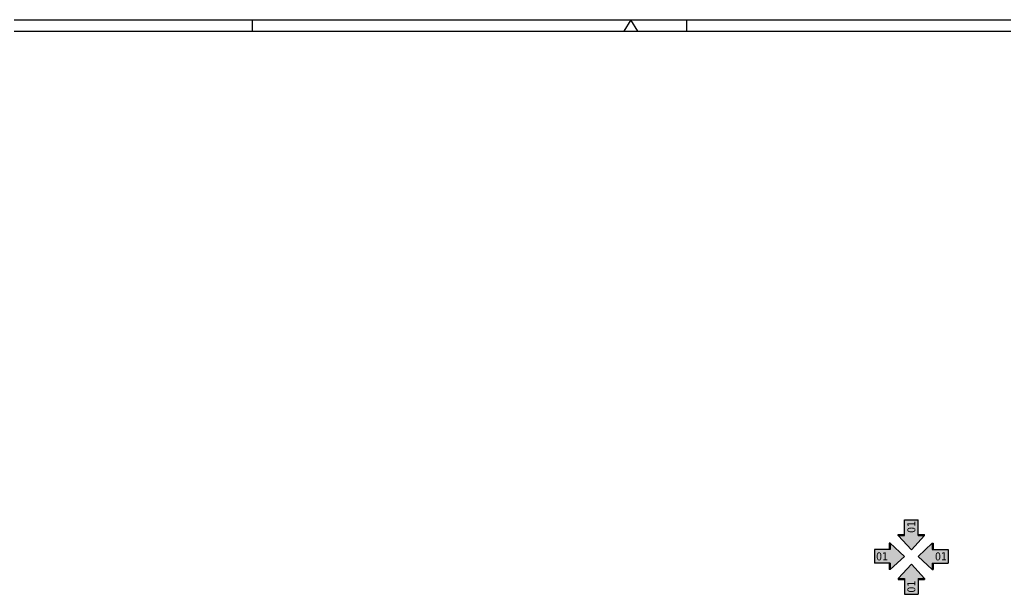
# Model space of a CAD drawing. Extents: x -31 to 75, y 1 to 115.
# Drawn here: x 22.37 to 43.91, y 53.77 to 66.31 of the extents above; entities that cross this region are included whole.
import ezdxf
from ezdxf.enums import TextEntityAlignment as Align

# ---------------------------------------------------------------- set-up
doc = ezdxf.new("R2010")
doc.units = 0
doc.header["$LTSCALE"] = 0.5
doc.linetypes.add('AUSGEZOGEN', pattern=[1000.01, 1000, 0.01])
for name, color, linetype in [('grau_hell', 7, 'Continuous'), ('index', 7, 'Continuous'), ('OBJEKT', 7, 'Continuous'), ('RAHMEN', 7, 'Continuous'), ('RND', 7, 'Continuous')]:
    doc.layers.add(name, color=color, linetype=linetype)
doc.styles.add('helv', font='tahoma.ttf')

# ---------------------------------------------------------------- blocks, each defined once
blk = doc.blocks.new('DINA0')
at = {"color": 7, "linetype": 'Continuous'}
for p, q in [((59.45, 0.5), (59.14, 0)), ((59.76, 0), (59.45, 0.5))]:
    blk.add_line(p, q, dxfattribs=at)
at = {"layer": 'RAHMEN', "color": 5}
blk.add_line((2, 0.5), (118.4, 0.5), dxfattribs=at)
at = {"layer": 'RAHMEN', "color": 7}
for p, q in [((42.9, 0.5), (42.9, 0)), ((61.9, 0), (61.9, 0.5))]:
    blk.add_line(p, q, dxfattribs=at)
at = {"layer": 'RAHMEN'}
blk.add_line((0, 0), (118.9, 0), dxfattribs=at)
blk = doc.blocks.new('hin_ind5')
at = {"layer": 'grau_hell', "linetype": 'AUSGEZOGEN'}
h = blk.add_hatch(color=9, dxfattribs=at)
h.dxf.hatch_style = 2
h.paths.add_polyline_path([(0, 0), (0.619, -0.577), (0.619, -0.3), (1.306, -0.3), (1.306, 0.3), (0.619, 0.3), (0.619, 0.577)])
h.paths.add_polyline_path([(0.34, -0.274), (1.311, -0.274), (1.311, 0.274), (0.34, 0.274)], flags=9)
at = {"layer": 'OBJEKT', "linetype": 'AUSGEZOGEN'}
for points in [[(0.619, 0.3), (0.66, 0.3), (0.66, 0.577), (0.619, 0.577)], [(0.619, -0.577), (0.66, -0.577), (0.66, -0.3), (0.619, -0.3)]]:
    blk.add_hatch(color=1, dxfattribs=at).paths.add_polyline_path(points)
at = {"layer": 'OBJEKT', "color": 1, "linetype": 'AUSGEZOGEN'}
for p, q in [((0, 0), (0.619, 0.577)), ((0.619, 0.577), (0.619, 0.3)), ((0.619, 0.577), (0.66, 0.577)), ((0.66, 0.577), (0.66, 0.3)), ((0, 0), (0.619, -0.577)), ((0.619, 0.3), (1.306, 0.3)), ((1.306, 0.3), (1.306, -0.3)), ((0.619, -0.3), (0.619, -0.577)), ((0.619, -0.3), (1.306, -0.3)), ((0.66, -0.3), (0.66, -0.577))]:
    blk.add_line(p, q, dxfattribs=at)
at = {"layer": 'OBJEKT', "color": 7, "linetype": 'AUSGEZOGEN'}
blk.add_line((0.619, -0.577), (0.66, -0.577), dxfattribs=at)
at = {"layer": 'index', "color": 1, "linetype": 'Continuous', "style": 'helv'}
blk.add_attdef('INDEX', text='', height=0.35, rotation=360, dxfattribs=at).set_placement((1.259, 0), align=Align.MIDDLE_RIGHT)

msp = doc.modelspace()

# ---------------------------------------------------------------- block references
at = {"layer": 'RAHMEN', "color": 7, "linetype": 'AUSGEZOGEN', "xscale": 0.5, "yscale": 0.5, "zscale": 0.5}
msp.add_blockref('DINA0', (6.0012, 66.0636), dxfattribs=at)
at = {"layer": 'RND', "color": 7, "linetype": 'AUSGEZOGEN', "xscale": 0.5, "yscale": 0.5, "zscale": 0.5, "rotation": 90}
msp.add_blockref('hin_ind5', (41.8563, 54.7382), dxfattribs=at).add_auto_attribs({'INDEX': '01'})
at = {"layer": 'RND', "color": 7, "linetype": 'AUSGEZOGEN'}
ref = msp.add_blockref('hin_ind5', (41.7048, 54.5926), dxfattribs=dict(at, xscale=-0.5, yscale=0.5, zscale=0.5))
ref.add_attrib('INDEX', '01', dxfattribs={"layer": 'index', "color": 1, "linetype": 'Continuous', "height": 0.175, "style": 'helv'}).set_placement((41.3476, 54.5926), align=Align.MIDDLE_RIGHT)
at = {"layer": 'RND', "color": 7, "linetype": 'AUSGEZOGEN', "xscale": 0.5, "yscale": 0.5, "zscale": 0.5}
msp.add_blockref('hin_ind5', (42.0051, 54.5926), dxfattribs=at).add_auto_attribs({'INDEX': '01'})
at = {"layer": 'RND', "color": 7, "linetype": 'AUSGEZOGEN'}
ref = msp.add_blockref('hin_ind5', (41.8563, 54.4207), dxfattribs=dict(at, xscale=-0.5, yscale=0.5, zscale=0.5, rotation=90))
ref.add_attrib('INDEX', '01', dxfattribs={"layer": 'index', "color": 1, "linetype": 'Continuous', "height": 0.175, "rotation": 90, "style": 'helv'}).set_placement((41.8563, 54.0635), align=Align.MIDDLE_RIGHT)

doc.saveas('drawing.dxf')
